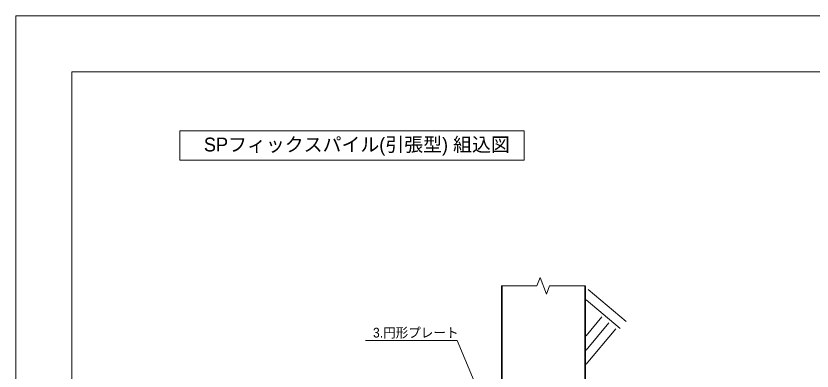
# Model space of a CAD drawing. Units: millimetres at full size, sheet at 1:2.5; details may follow other scales. Extents: x 2151 to 3831, y 1061 to 2264.
# Drawn here: x 2151 to 2720, y 2011 to 2264 of the extents above; entities that cross this region are included whole.
import ezdxf
from ezdxf.enums import TextEntityAlignment as Align

# ---------------------------------------------------------------- set-up
doc = ezdxf.new("R2010")
doc.units = ezdxf.units.MM
doc.header["$LTSCALE"] = 2.5
for name, color, linetype, lineweight in [('1外形線', 7, 'Continuous', 35), ('2細い実線', 3, 'Continuous', 20), ('6寸法線', 4, 'Continuous', 13), ('7 枠・タイトル', 7, 'Continuous', 13)]:
    doc.layers.add(name, color=color, linetype=linetype, lineweight=lineweight)
doc.styles.add('ＭＳ Ｐゴシック', font='')
doc.styles.get('ＭＳ Ｐゴシック').set_extended_font_data('MS PGothic')

msp = doc.modelspace()

# ---------------------------------------------------------------- linework, layer by layer
at = {"layer": '1外形線'}
for p, q in [((2498.14, 1967.481), (2498.14, 2071.364)), ((2557.771, 2071.364), (2557.771, 1949.981))]:
    msp.add_line(p, q, dxfattribs=at)
at = {"layer": '2細い実線'}
for p, q in [((2525.592, 2077.364), (2523.342, 2071.364)), ((2525.592, 2077.364), (2530.092, 2065.364)), ((2497.912, 2071.364), (2523.342, 2071.364)), ((2532.342, 2071.364), (2530.092, 2065.364)), ((2532.342, 2071.364), (2557.771, 2071.364))]:
    msp.add_line(p, q, dxfattribs=at)
at = {"layer": '2細い実線', "lineweight": 13}
for p, q in [((2586.965, 2046.003), (2559.879, 2068.731)), ((2582.746, 2040.976), (2558.361, 2061.437)), ((2558.361, 2035.737), (2569.61, 2049.143)), ((2558.361, 2025.528), (2574.637, 2044.925)), ((2558.361, 2015.318), (2579.665, 2040.706))]:
    msp.add_line(p, q, dxfattribs=at)
at = {"layer": '6寸法線'}
msp.add_lwpolyline([(2495.62, 1962.397), (2493.697, 1967.012), (2466.436, 2032.433), (2400.93, 2032.433)], dxfattribs=at)
at = {"layer": '7 枠・タイトル'}
for p, q in [((2151.175, 2263.959), (2151.175, 1075.959)), ((2151.175, 2263.959), (3831.175, 2263.959)), ((2191.175, 2223.959), (2191.175, 1115.959)), ((2191.175, 2223.959), (3791.175, 2223.959)), ((2268.199, 2161.089), (2268.199, 2181.888)), ((2268.199, 2181.888), (2514.127, 2181.888)), ((2514.127, 2161.089), (2514.127, 2181.888)), ((2268.199, 2161.089), (2514.127, 2161.089))]:
    msp.add_line(p, q, dxfattribs=at)

# ---------------------------------------------------------------- texts
at = {"layer": '6寸法線', "style": 'ＭＳ Ｐゴシック', "width": 0.95}
msp.add_text('3.円形プレート', height=6.928, dxfattribs=at).set_placement((2406.237, 2037.92), align=Align.MIDDLE_LEFT)
at = {"layer": '7 枠・タイトル', "style": 'ＭＳ Ｐゴシック'}
msp.add_text('SPフィックスパイル(引張型) 組込図', height=9.897, dxfattribs=at).set_placement((2285.425, 2164.26), align=Align.BOTTOM_LEFT)

doc.saveas('drawing.dxf')
